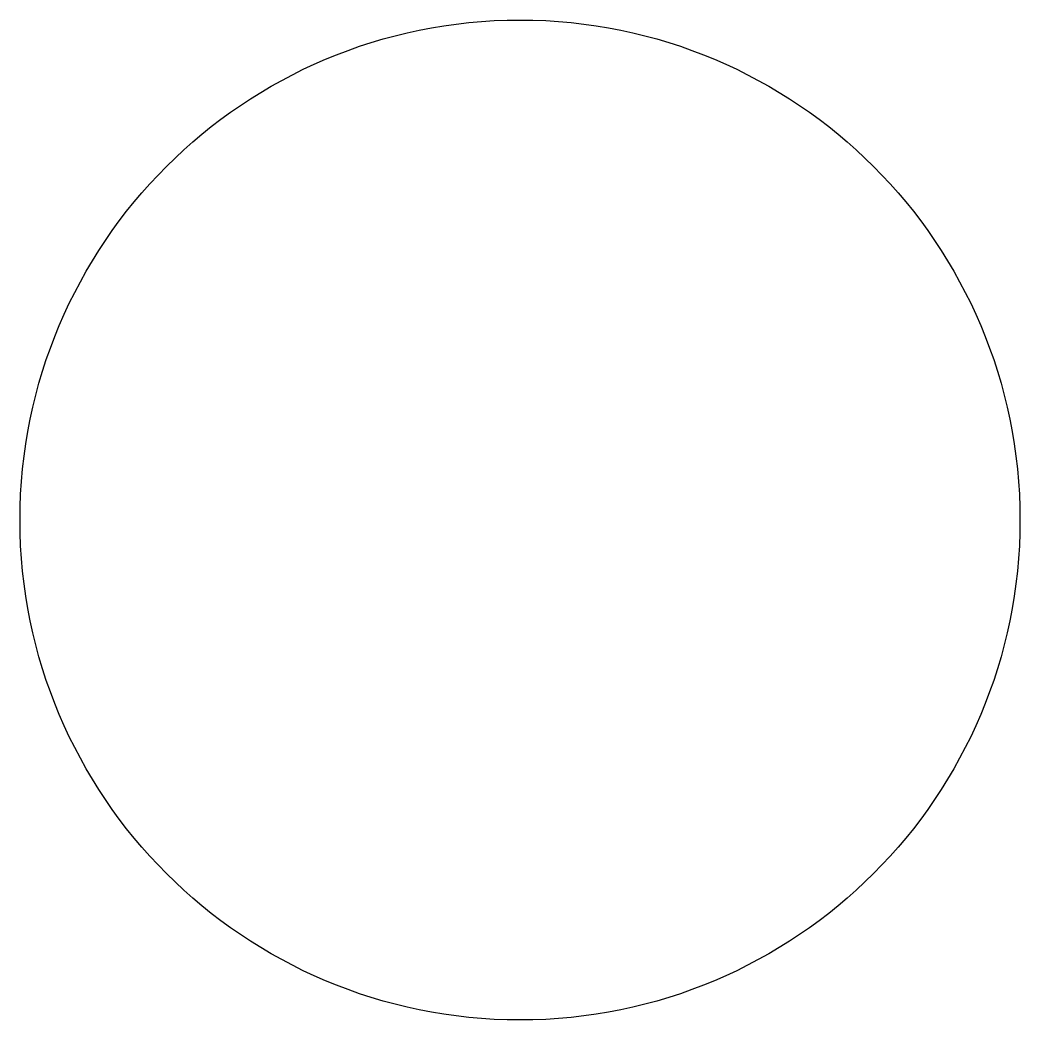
# Model space of a CAD drawing. Header units: millimetres. Extents: x -77.59 to -76.31, y -2.7 to -1.43.
import ezdxf

# ---------------------------------------------------------------- set-up
doc = ezdxf.new("R2010")
doc.units = ezdxf.units.MM

msp = doc.modelspace()

# ---------------------------------------------------------------- linework, layer by layer
msp.add_circle((-76.95, -2.064), 0.635)

doc.saveas('drawing.dxf')
